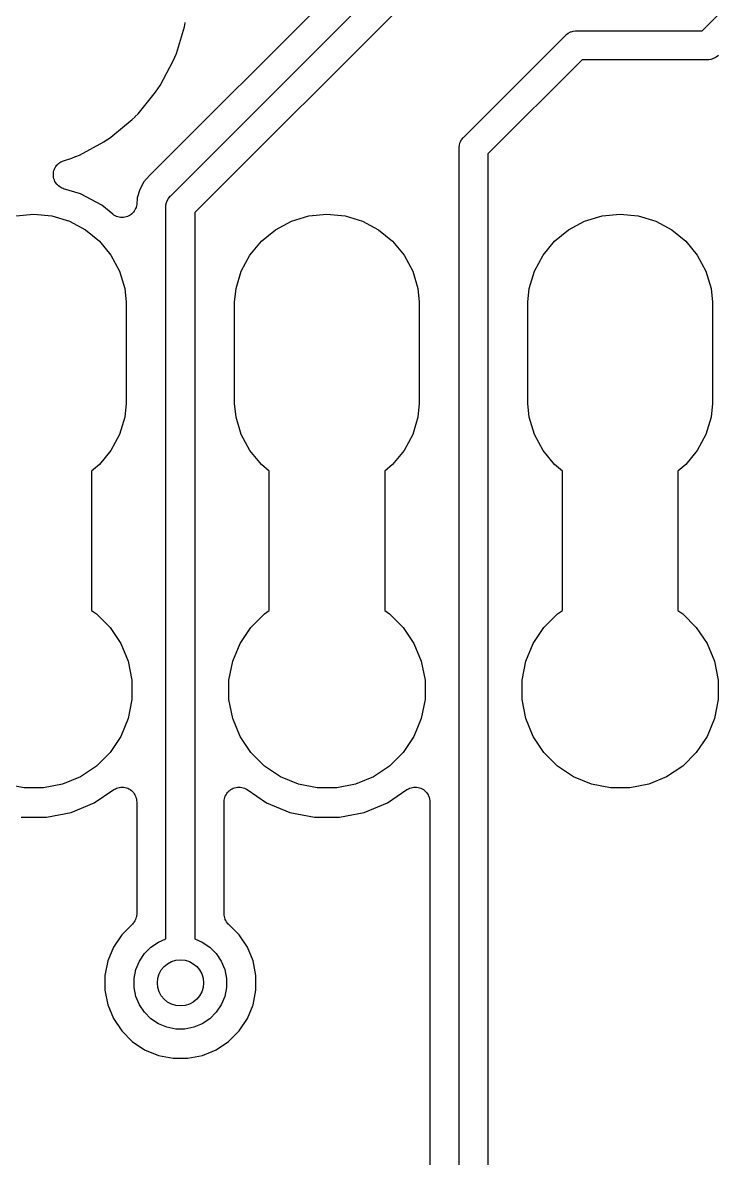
# Model space of a CAD drawing. Extents: x 94.3 to 145.3, y -143.8 to -113.4.
# Drawn here: x 105.95 to 111.98, y -131.06 to -121.22 of the extents above; entities that cross this region are included whole.
import ezdxf

# ---------------------------------------------------------------- set-up
doc = ezdxf.new("R2010")
doc.units = 0
doc.layers.add('BLACK', color=7, linetype='CONTINUOUS')

msp = doc.modelspace()

# ---------------------------------------------------------------- linework, layer by layer
at = {"layer": 'BLACK', "linetype": 'CONTINUOUS'}
for p, q in [((109.868, -119.72), (107.065, -122.523)), ((107.231, -122.716), (110.061, -119.886)), ((110.206, -120.095), (107.44, -122.861)), ((111.835, -121.287), (112.39, -120.732)), ((107.28, -121.482), (107.35, -121.252)), ((107.35, -121.252), (107.357, -121.217)), ((107.357, -121.217), (107.357, -121.216)), ((109.771, -122.208), (110.651, -121.328)), ((110.651, -121.328), (110.655, -121.323)), ((110.655, -121.323), (110.663, -121.316)), ((110.663, -121.316), (110.674, -121.308)), ((110.674, -121.308), (110.696, -121.296)), ((110.696, -121.296), (110.7, -121.295)), ((110.7, -121.295), (110.719, -121.289)), ((110.719, -121.289), (110.738, -121.287)), ((110.738, -121.287), (110.744, -121.286)), ((110.738, -121.287), (110.738, -121.287)), ((110.744, -121.286), (110.75, -121.287)), ((110.75, -121.287), (111.835, -121.287)), ((107.14, -121.76), (107.253, -121.548)), ((107.253, -121.548), (107.266, -121.515)), ((107.266, -121.515), (107.267, -121.514)), ((107.267, -121.514), (107.28, -121.482)), ((107.267, -121.514), (107.267, -121.514)), ((110.796, -121.537), (109.98, -122.353)), ((111.881, -121.537), (110.796, -121.537)), ((111.887, -121.538), (111.881, -121.537)), ((111.893, -121.537), (111.887, -121.538)), ((111.912, -121.535), (111.893, -121.537)), ((111.893, -121.537), (111.893, -121.537)), ((111.935, -121.528), (111.912, -121.535)), ((111.957, -121.516), (111.935, -121.528)), ((111.976, -121.501), (111.957, -121.516)), ((107.12, -121.789), (107.14, -121.76)), ((106.948, -122.006), (107.1, -121.82)), ((107.1, -121.82), (107.119, -121.79)), ((107.119, -121.79), (107.12, -121.789)), ((107.12, -121.789), (107.12, -121.789)), ((106.712, -122.21), (106.897, -122.056)), ((106.897, -122.056), (106.922, -122.031)), ((106.922, -122.031), (106.923, -122.03)), ((106.923, -122.03), (106.948, -122.006)), ((106.923, -122.03), (106.923, -122.03)), ((106.441, -122.364), (106.652, -122.249)), ((106.652, -122.249), (106.681, -122.23)), ((106.681, -122.23), (106.683, -122.229)), ((106.683, -122.229), (106.712, -122.21)), ((106.683, -122.229), (106.683, -122.229)), ((109.732, -122.276), (109.739, -122.253)), ((109.739, -122.253), (109.751, -122.231)), ((109.751, -122.231), (109.762, -122.217)), ((109.762, -122.217), (109.766, -122.212)), ((109.762, -122.217), (109.762, -122.217)), ((109.766, -122.212), (109.771, -122.208)), ((109.729, -122.301), (109.732, -122.276)), ((109.73, -122.307), (109.729, -122.301)), ((109.73, -134.314), (109.73, -122.307)), ((109.98, -122.353), (109.98, -134.36)), ((106.235, -122.464), (106.242, -122.454)), ((106.242, -122.454), (106.243, -122.453)), ((106.242, -122.454), (106.242, -122.454)), ((106.243, -122.453), (106.251, -122.445)), ((106.251, -122.445), (106.259, -122.437)), ((106.259, -122.437), (106.26, -122.436)), ((106.26, -122.436), (106.27, -122.429)), ((106.26, -122.436), (106.26, -122.436)), ((106.27, -122.429), (106.28, -122.423)), ((106.28, -122.423), (106.281, -122.422)), ((106.28, -122.423), (106.28, -122.423)), ((106.281, -122.422), (106.292, -122.418)), ((106.292, -122.418), (106.303, -122.413)), ((106.303, -122.413), (106.375, -122.391)), ((106.375, -122.391), (106.407, -122.377)), ((106.407, -122.377), (106.409, -122.377)), ((106.409, -122.377), (106.441, -122.364)), ((106.409, -122.377), (106.409, -122.377)), ((106.214, -122.521), (106.216, -122.509)), ((106.214, -122.522), (106.214, -122.521)), ((106.214, -122.534), (106.214, -122.522)), ((106.214, -122.522), (106.214, -122.522)), ((106.214, -122.546), (106.214, -122.534)), ((106.214, -122.547), (106.214, -122.546)), ((106.214, -122.546), (106.214, -122.546)), ((106.216, -122.558), (106.214, -122.547)), ((106.216, -122.509), (106.219, -122.498)), ((106.218, -122.57), (106.216, -122.558)), ((106.219, -122.497), (106.224, -122.486)), ((106.219, -122.498), (106.219, -122.497)), ((106.219, -122.497), (106.219, -122.497)), ((106.224, -122.486), (106.228, -122.475)), ((106.228, -122.475), (106.228, -122.474)), ((106.228, -122.474), (106.229, -122.474)), ((106.229, -122.474), (106.235, -122.464)), ((107.046, -122.54), (106.998, -122.597)), ((107.055, -122.532), (107.046, -122.54)), ((107.059, -122.528), (107.055, -122.532)), ((107.063, -122.525), (107.059, -122.528)), ((107.065, -122.523), (107.063, -122.525)), ((106.219, -122.571), (106.218, -122.57)), ((106.223, -122.582), (106.219, -122.571)), ((106.219, -122.571), (106.219, -122.571)), ((106.228, -122.593), (106.223, -122.582)), ((106.228, -122.594), (106.228, -122.593)), ((106.235, -122.604), (106.228, -122.594)), ((106.228, -122.594), (106.228, -122.594)), ((106.241, -122.614), (106.235, -122.604)), ((106.242, -122.614), (106.241, -122.614)), ((106.242, -122.615), (106.242, -122.614)), ((106.25, -122.623), (106.242, -122.615)), ((106.259, -122.632), (106.25, -122.623)), ((106.269, -122.639), (106.259, -122.632)), ((106.259, -122.632), (106.259, -122.632)), ((106.259, -122.632), (106.259, -122.632)), ((106.279, -122.646), (106.269, -122.639)), ((106.28, -122.646), (106.279, -122.646)), ((106.279, -122.646), (106.279, -122.646)), ((106.291, -122.651), (106.28, -122.646)), ((106.302, -122.655), (106.291, -122.651)), ((106.303, -122.656), (106.302, -122.655)), ((106.45, -122.701), (106.303, -122.656)), ((106.303, -122.656), (106.303, -122.656)), ((106.303, -122.656), (106.303, -122.656)), ((106.303, -122.656), (106.303, -122.656)), ((106.998, -122.597), (106.963, -122.663)), ((106.633, -122.798), (106.45, -122.701)), ((106.941, -122.735), (106.936, -122.791)), ((106.963, -122.663), (106.941, -122.735)), ((107.199, -122.761), (107.211, -122.739)), ((107.211, -122.739), (107.226, -122.72)), ((107.226, -122.72), (107.231, -122.716)), ((106.729, -122.877), (106.633, -122.798)), ((106.914, -122.85), (106.907, -122.86)), ((106.921, -122.84), (106.914, -122.85)), ((106.926, -122.828), (106.921, -122.839)), ((106.921, -122.839), (106.921, -122.84)), ((106.921, -122.84), (106.921, -122.84)), ((106.931, -122.817), (106.926, -122.828)), ((106.933, -122.805), (106.931, -122.817)), ((106.931, -122.817), (106.931, -122.817)), ((106.931, -122.817), (106.931, -122.817)), ((106.936, -122.793), (106.933, -122.805)), ((106.936, -122.791), (106.936, -122.792)), ((106.936, -122.792), (106.936, -122.792)), ((106.936, -122.792), (106.936, -122.792)), ((106.936, -122.792), (106.936, -122.793)), ((107.189, -122.809), (107.19, -122.803)), ((107.19, -122.815), (107.189, -122.809)), ((107.19, -122.803), (107.192, -122.784)), ((107.19, -122.803), (107.19, -122.803)), ((107.19, -129.159), (107.19, -122.815)), ((107.192, -122.784), (107.199, -122.761)), ((105.888, -122.891), (106.045, -122.875)), ((106.045, -122.875), (106.202, -122.891)), ((106.202, -122.891), (106.353, -122.936)), ((106.353, -122.936), (106.492, -123.011)), ((106.739, -122.884), (106.729, -122.877)), ((106.749, -122.89), (106.739, -122.884)), ((106.75, -122.891), (106.749, -122.89)), ((106.749, -122.89), (106.749, -122.89)), ((106.761, -122.895), (106.75, -122.891)), ((106.772, -122.9), (106.761, -122.895)), ((106.784, -122.903), (106.772, -122.9)), ((106.772, -122.9), (106.772, -122.9)), ((106.772, -122.9), (106.772, -122.9)), ((106.796, -122.905), (106.784, -122.903)), ((106.797, -122.905), (106.796, -122.905)), ((106.796, -122.905), (106.796, -122.905)), ((106.809, -122.905), (106.797, -122.905)), ((106.821, -122.905), (106.809, -122.905)), ((106.822, -122.905), (106.821, -122.905)), ((106.821, -122.905), (106.821, -122.905)), ((106.834, -122.903), (106.822, -122.905)), ((106.845, -122.9), (106.834, -122.903)), ((106.846, -122.9), (106.845, -122.9)), ((106.857, -122.896), (106.846, -122.9)), ((106.846, -122.9), (106.846, -122.9)), ((106.868, -122.891), (106.857, -122.896)), ((106.869, -122.891), (106.868, -122.891)), ((106.879, -122.884), (106.869, -122.891)), ((106.869, -122.891), (106.869, -122.891)), ((106.889, -122.878), (106.879, -122.884)), ((106.89, -122.877), (106.889, -122.877)), ((106.889, -122.877), (106.889, -122.878)), ((106.898, -122.869), (106.89, -122.877)), ((106.907, -122.86), (106.898, -122.869)), ((106.907, -122.86), (106.907, -122.86)), ((106.907, -122.86), (106.907, -122.86)), ((107.44, -122.861), (107.44, -129.159)), ((108.138, -123.011), (108.277, -122.936)), ((108.277, -122.936), (108.428, -122.891)), ((108.428, -122.891), (108.585, -122.875)), ((108.585, -122.875), (108.742, -122.891)), ((108.742, -122.891), (108.893, -122.936)), ((108.893, -122.936), (109.032, -123.011)), ((110.678, -123.011), (110.817, -122.936)), ((110.817, -122.936), (110.968, -122.891)), ((110.968, -122.891), (111.125, -122.875)), ((111.125, -122.875), (111.282, -122.891)), ((111.282, -122.891), (111.433, -122.936)), ((111.433, -122.936), (111.572, -123.011)), ((106.492, -123.011), (106.613, -123.111)), ((108.017, -123.111), (108.138, -123.011)), ((109.032, -123.011), (109.153, -123.111)), ((110.557, -123.111), (110.678, -123.011)), ((111.572, -123.011), (111.693, -123.111)), ((106.613, -123.111), (106.713, -123.232)), ((107.917, -123.232), (108.017, -123.111)), ((109.153, -123.111), (109.253, -123.232)), ((110.457, -123.232), (110.557, -123.111)), ((111.693, -123.111), (111.793, -123.232)), ((106.713, -123.232), (106.788, -123.371)), ((107.842, -123.371), (107.917, -123.232)), ((109.253, -123.232), (109.328, -123.371)), ((110.382, -123.371), (110.457, -123.232)), ((111.793, -123.232), (111.868, -123.371)), ((106.788, -123.371), (106.833, -123.522)), ((107.797, -123.522), (107.842, -123.371)), ((109.328, -123.371), (109.373, -123.522)), ((110.337, -123.522), (110.382, -123.371)), ((111.868, -123.371), (111.913, -123.522)), ((106.833, -123.522), (106.845, -123.64)), ((107.785, -123.64), (107.797, -123.522)), ((109.373, -123.522), (109.385, -123.64)), ((110.325, -123.64), (110.337, -123.522)), ((111.913, -123.522), (111.925, -123.64)), ((106.845, -123.64), (106.845, -124.518)), ((107.785, -124.518), (107.785, -123.64)), ((109.385, -123.64), (109.385, -124.518)), ((110.325, -124.518), (110.325, -123.64)), ((111.925, -123.64), (111.925, -124.518)), ((106.845, -124.518), (106.833, -124.636)), ((107.797, -124.636), (107.785, -124.518)), ((109.385, -124.518), (109.373, -124.636)), ((110.337, -124.636), (110.325, -124.518)), ((111.925, -124.518), (111.913, -124.636)), ((106.833, -124.636), (106.788, -124.787)), ((107.842, -124.787), (107.797, -124.636)), ((109.373, -124.636), (109.328, -124.787)), ((110.382, -124.787), (110.337, -124.636)), ((111.913, -124.636), (111.868, -124.787)), ((106.788, -124.787), (106.713, -124.926)), ((107.917, -124.926), (107.842, -124.787)), ((109.328, -124.787), (109.253, -124.926)), ((110.457, -124.926), (110.382, -124.787)), ((111.868, -124.787), (111.793, -124.926)), ((106.713, -124.926), (106.613, -125.047)), ((108.017, -125.047), (107.917, -124.926)), ((109.253, -124.926), (109.153, -125.047)), ((110.557, -125.047), (110.457, -124.926)), ((111.793, -124.926), (111.693, -125.047)), ((106.613, -125.047), (106.545, -125.104)), ((106.545, -125.104), (106.545, -126.312)), ((108.085, -125.104), (108.017, -125.047)), ((108.085, -126.312), (108.085, -125.104)), ((109.153, -125.047), (109.085, -125.104)), ((109.085, -125.104), (109.085, -126.312)), ((110.625, -125.104), (110.557, -125.047)), ((110.625, -126.312), (110.625, -125.104)), ((111.693, -125.047), (111.625, -125.104)), ((111.625, -125.104), (111.625, -126.312)), ((106.545, -126.312), (106.587, -126.34)), ((106.587, -126.34), (106.705, -126.458)), ((107.925, -126.458), (108.043, -126.34)), ((108.043, -126.34), (108.085, -126.312)), ((109.085, -126.312), (109.127, -126.34)), ((109.127, -126.34), (109.245, -126.458)), ((110.465, -126.458), (110.583, -126.34)), ((110.583, -126.34), (110.625, -126.312)), ((111.625, -126.312), (111.667, -126.34)), ((111.667, -126.34), (111.785, -126.458)), ((106.705, -126.458), (106.798, -126.597)), ((107.832, -126.597), (107.925, -126.458)), ((109.245, -126.458), (109.338, -126.597)), ((110.372, -126.597), (110.465, -126.458)), ((111.785, -126.458), (111.878, -126.597)), ((106.798, -126.597), (106.862, -126.752)), ((107.768, -126.752), (107.832, -126.597)), ((109.338, -126.597), (109.402, -126.752)), ((110.308, -126.752), (110.372, -126.597)), ((111.878, -126.597), (111.942, -126.752)), ((106.862, -126.752), (106.895, -126.916)), ((107.735, -126.916), (107.768, -126.752)), ((109.402, -126.752), (109.435, -126.916)), ((110.275, -126.916), (110.308, -126.752)), ((111.942, -126.752), (111.975, -126.916)), ((106.895, -126.916), (106.895, -127.084)), ((107.735, -127.084), (107.735, -126.916)), ((109.435, -126.916), (109.435, -127.084)), ((110.275, -127.084), (110.275, -126.916)), ((111.975, -126.916), (111.975, -127.084)), ((106.895, -127.084), (106.862, -127.248)), ((107.768, -127.248), (107.735, -127.084)), ((109.435, -127.084), (109.402, -127.248)), ((110.308, -127.248), (110.275, -127.084)), ((111.975, -127.084), (111.942, -127.248)), ((106.862, -127.248), (106.798, -127.403)), ((107.832, -127.403), (107.768, -127.248)), ((109.402, -127.248), (109.338, -127.403)), ((110.372, -127.403), (110.308, -127.248)), ((111.942, -127.248), (111.878, -127.403)), ((106.798, -127.403), (106.705, -127.542)), ((107.925, -127.542), (107.832, -127.403)), ((109.338, -127.403), (109.245, -127.542)), ((110.465, -127.542), (110.372, -127.403)), ((111.878, -127.403), (111.785, -127.542)), ((106.705, -127.542), (106.587, -127.66)), ((108.043, -127.66), (107.925, -127.542)), ((109.245, -127.542), (109.127, -127.66)), ((110.583, -127.66), (110.465, -127.542)), ((111.785, -127.542), (111.667, -127.66)), ((106.587, -127.66), (106.448, -127.753)), ((108.182, -127.753), (108.043, -127.66)), ((109.127, -127.66), (108.988, -127.753)), ((110.722, -127.753), (110.583, -127.66)), ((111.667, -127.66), (111.528, -127.753)), ((106.448, -127.753), (106.293, -127.817)), ((108.337, -127.817), (108.182, -127.753)), ((108.988, -127.753), (108.833, -127.817)), ((110.877, -127.817), (110.722, -127.753)), ((111.528, -127.753), (111.373, -127.817)), ((105.961, -127.85), (105.797, -127.817)), ((106.129, -127.85), (105.961, -127.85)), ((106.293, -127.817), (106.129, -127.85)), ((106.568, -127.978), (106.738, -127.864)), ((106.738, -127.864), (106.739, -127.864)), ((106.739, -127.864), (106.74, -127.863)), ((106.739, -127.864), (106.739, -127.864)), ((106.739, -127.864), (106.739, -127.864)), ((106.74, -127.863), (106.751, -127.858)), ((106.751, -127.858), (106.761, -127.852)), ((106.761, -127.852), (106.762, -127.852)), ((106.762, -127.852), (106.774, -127.849)), ((106.762, -127.852), (106.762, -127.852)), ((106.774, -127.849), (106.785, -127.845)), ((106.785, -127.845), (106.785, -127.845)), ((106.785, -127.845), (106.786, -127.845)), ((106.786, -127.845), (106.798, -127.844)), ((106.798, -127.844), (106.81, -127.843)), ((106.81, -127.843), (106.81, -127.843)), ((106.81, -127.843), (106.81, -127.843)), ((106.81, -127.843), (106.822, -127.844)), ((106.822, -127.844), (106.835, -127.846)), ((106.835, -127.846), (106.835, -127.846)), ((106.835, -127.846), (106.835, -127.846)), ((106.835, -127.846), (106.847, -127.849)), ((106.847, -127.849), (106.858, -127.853)), ((106.858, -127.853), (106.858, -127.853)), ((106.858, -127.853), (106.859, -127.853)), ((106.859, -127.853), (106.869, -127.859)), ((106.869, -127.859), (106.88, -127.865)), ((106.88, -127.865), (106.88, -127.865)), ((106.88, -127.865), (106.88, -127.865)), ((106.88, -127.865), (106.89, -127.873)), ((106.89, -127.873), (106.899, -127.881)), ((107.732, -127.879), (107.742, -127.872)), ((107.742, -127.872), (107.751, -127.864)), ((107.751, -127.864), (107.762, -127.858)), ((107.751, -127.864), (107.751, -127.864)), ((107.751, -127.864), (107.751, -127.864)), ((107.762, -127.858), (107.773, -127.852)), ((107.773, -127.852), (107.785, -127.849)), ((107.773, -127.852), (107.773, -127.852)), ((107.773, -127.852), (107.773, -127.852)), ((107.785, -127.849), (107.797, -127.845)), ((107.797, -127.845), (107.809, -127.844)), ((107.797, -127.845), (107.797, -127.845)), ((107.797, -127.845), (107.797, -127.845)), ((107.809, -127.844), (107.821, -127.843)), ((107.821, -127.843), (107.822, -127.843)), ((107.822, -127.843), (107.822, -127.843)), ((107.822, -127.843), (107.834, -127.844)), ((107.834, -127.844), (107.846, -127.846)), ((107.846, -127.846), (107.846, -127.846)), ((107.846, -127.846), (107.847, -127.846)), ((107.847, -127.846), (107.858, -127.849)), ((107.858, -127.849), (107.87, -127.853)), ((107.87, -127.853), (107.87, -127.853)), ((107.87, -127.853), (107.87, -127.853)), ((107.87, -127.853), (107.881, -127.859)), ((107.881, -127.859), (107.892, -127.864)), ((107.892, -127.864), (108.062, -127.978)), ((108.501, -127.85), (108.337, -127.817)), ((108.669, -127.85), (108.501, -127.85)), ((108.833, -127.817), (108.669, -127.85)), ((109.108, -127.978), (109.278, -127.864)), ((109.278, -127.864), (109.279, -127.864)), ((109.279, -127.864), (109.28, -127.863)), ((109.279, -127.864), (109.279, -127.864)), ((109.279, -127.864), (109.279, -127.864)), ((109.28, -127.863), (109.291, -127.858)), ((109.291, -127.858), (109.301, -127.852)), ((109.301, -127.852), (109.302, -127.852)), ((109.302, -127.852), (109.314, -127.849)), ((109.302, -127.852), (109.302, -127.852)), ((109.314, -127.849), (109.325, -127.845)), ((109.325, -127.845), (109.325, -127.845)), ((109.325, -127.845), (109.326, -127.845)), ((109.326, -127.845), (109.338, -127.844)), ((109.338, -127.844), (109.35, -127.843)), ((109.35, -127.843), (109.35, -127.843)), ((109.35, -127.843), (109.35, -127.843)), ((109.35, -127.843), (109.362, -127.844)), ((109.362, -127.844), (109.375, -127.846)), ((109.375, -127.846), (109.375, -127.846)), ((109.375, -127.846), (109.375, -127.846)), ((109.375, -127.846), (109.387, -127.849)), ((109.387, -127.849), (109.398, -127.853)), ((109.398, -127.853), (109.398, -127.853)), ((109.398, -127.853), (109.399, -127.853)), ((109.399, -127.853), (109.409, -127.859)), ((109.409, -127.859), (109.42, -127.865)), ((109.42, -127.865), (109.42, -127.865)), ((109.42, -127.865), (109.42, -127.865)), ((109.42, -127.865), (109.43, -127.873)), ((109.43, -127.873), (109.439, -127.881)), ((111.041, -127.85), (110.877, -127.817)), ((111.209, -127.85), (111.041, -127.85)), ((111.373, -127.817), (111.209, -127.85)), ((106.899, -127.881), (106.899, -127.881)), ((106.899, -127.881), (106.9, -127.881)), ((106.9, -127.881), (106.907, -127.89)), ((106.907, -127.89), (106.915, -127.9)), ((106.915, -127.9), (106.915, -127.9)), ((106.915, -127.9), (106.915, -127.9)), ((106.915, -127.9), (106.921, -127.911)), ((106.921, -127.911), (106.926, -127.922)), ((106.926, -127.922), (106.926, -127.922)), ((106.926, -127.922), (106.927, -127.922)), ((106.927, -127.922), (106.93, -127.934)), ((106.93, -127.934), (106.934, -127.945)), ((106.934, -127.945), (106.934, -127.946)), ((106.934, -127.946), (106.934, -127.946)), ((106.934, -127.946), (106.935, -127.958)), ((106.935, -127.958), (106.936, -127.97)), ((106.936, -127.97), (106.936, -128.942)), ((107.694, -127.968), (107.695, -127.956)), ((107.694, -127.969), (107.694, -127.968)), ((107.694, -127.97), (107.694, -127.969)), ((107.694, -127.969), (107.694, -127.969)), ((107.694, -127.969), (107.694, -127.969)), ((107.694, -128.942), (107.694, -127.97)), ((107.695, -127.956), (107.697, -127.944)), ((107.697, -127.944), (107.7, -127.932)), ((107.697, -127.944), (107.697, -127.944)), ((107.697, -127.944), (107.697, -127.944)), ((107.7, -127.932), (107.704, -127.921)), ((107.704, -127.92), (107.71, -127.909)), ((107.704, -127.921), (107.704, -127.92)), ((107.704, -127.92), (107.704, -127.92)), ((107.71, -127.909), (107.716, -127.899)), ((107.716, -127.898), (107.724, -127.889)), ((107.716, -127.899), (107.716, -127.898)), ((107.716, -127.899), (107.716, -127.899)), ((107.724, -127.889), (107.732, -127.88)), ((107.732, -127.88), (107.732, -127.879)), ((107.732, -127.879), (107.732, -127.879)), ((109.439, -127.881), (109.439, -127.881)), ((109.439, -127.881), (109.44, -127.881)), ((109.44, -127.881), (109.447, -127.89)), ((109.447, -127.89), (109.455, -127.9)), ((109.455, -127.9), (109.455, -127.9)), ((109.455, -127.9), (109.455, -127.9)), ((109.455, -127.9), (109.461, -127.911)), ((109.461, -127.911), (109.466, -127.922)), ((109.466, -127.922), (109.466, -127.922)), ((109.466, -127.922), (109.467, -127.922)), ((109.467, -127.922), (109.47, -127.934)), ((109.47, -127.934), (109.474, -127.945)), ((109.474, -127.945), (109.474, -127.946)), ((109.474, -127.946), (109.474, -127.946)), ((109.474, -127.946), (109.475, -127.958)), ((109.475, -127.958), (109.476, -127.97)), ((109.476, -127.97), (109.476, -134.156)), ((106.154, -128.104), (106.367, -128.062)), ((106.367, -128.062), (106.568, -127.978)), ((108.062, -127.978), (108.263, -128.062)), ((108.263, -128.062), (108.476, -128.104)), ((108.694, -128.104), (108.907, -128.062)), ((108.907, -128.062), (109.108, -127.978)), ((105.936, -128.104), (106.154, -128.104)), ((108.476, -128.104), (108.694, -128.104)), ((106.935, -128.955), (106.933, -128.967)), ((106.936, -128.943), (106.935, -128.955)), ((106.936, -128.942), (106.936, -128.942)), ((106.936, -128.942), (106.936, -128.942)), ((106.936, -128.942), (106.936, -128.942)), ((106.936, -128.942), (106.936, -128.943)), ((107.695, -128.953), (107.694, -128.942)), ((107.696, -128.965), (107.695, -128.953)), ((106.899, -129.031), (106.807, -129.123)), ((106.906, -129.022), (106.899, -129.031)), ((106.914, -129.013), (106.906, -129.022)), ((106.915, -129.012), (106.914, -129.013)), ((106.914, -129.013), (106.914, -129.013)), ((106.92, -129.002), (106.915, -129.012)), ((106.926, -128.992), (106.92, -129.002)), ((106.93, -128.979), (106.926, -128.99)), ((106.926, -128.99), (106.926, -128.991)), ((106.926, -128.991), (106.926, -128.992)), ((106.933, -128.968), (106.93, -128.979)), ((106.933, -128.967), (106.933, -128.967)), ((106.933, -128.967), (106.933, -128.968)), ((107.696, -128.966), (107.696, -128.965)), ((107.7, -128.977), (107.696, -128.966)), ((107.696, -128.966), (107.696, -128.966)), ((107.703, -128.989), (107.7, -128.977)), ((107.704, -128.99), (107.703, -128.989)), ((107.703, -128.989), (107.703, -128.989)), ((107.709, -129), (107.704, -128.99)), ((107.714, -129.011), (107.709, -129)), ((107.715, -129.011), (107.714, -129.011)), ((107.715, -129.012), (107.715, -129.011)), ((107.723, -129.021), (107.715, -129.012)), ((107.73, -129.03), (107.723, -129.021)), ((107.731, -129.031), (107.73, -129.03)), ((107.823, -129.123), (107.731, -129.031)), ((107.731, -129.031), (107.731, -129.031)), ((107.731, -129.031), (107.731, -129.031)), ((107.731, -129.031), (107.731, -129.031)), ((106.807, -129.123), (106.735, -129.23)), ((107.895, -129.23), (107.823, -129.123)), ((106.735, -129.23), (106.686, -129.349)), ((107.004, -129.285), (107.06, -129.229)), ((107.06, -129.229), (107.126, -129.186)), ((107.126, -129.186), (107.19, -129.159)), ((107.44, -129.159), (107.504, -129.186)), ((107.504, -129.186), (107.57, -129.229)), ((107.57, -129.229), (107.626, -129.285)), ((107.944, -129.349), (107.895, -129.23)), ((106.686, -129.349), (106.661, -129.476)), ((106.93, -129.423), (106.961, -129.351)), ((106.961, -129.351), (107.004, -129.285)), ((107.626, -129.285), (107.669, -129.351)), ((107.669, -129.351), (107.7, -129.423)), ((107.969, -129.476), (107.944, -129.349)), ((106.915, -129.501), (106.93, -129.423)), ((107.7, -129.423), (107.715, -129.501)), ((106.661, -129.476), (106.661, -129.604)), ((106.915, -129.579), (106.915, -129.501)), ((107.715, -129.501), (107.715, -129.579)), ((107.969, -129.604), (107.969, -129.476)), ((106.661, -129.604), (106.686, -129.731)), ((106.93, -129.657), (106.915, -129.579)), ((107.715, -129.579), (107.7, -129.657)), ((107.944, -129.731), (107.969, -129.604)), ((106.686, -129.731), (106.735, -129.85)), ((106.961, -129.729), (106.93, -129.657)), ((107.004, -129.795), (106.961, -129.729)), ((107.669, -129.729), (107.626, -129.795)), ((107.7, -129.657), (107.669, -129.729)), ((107.895, -129.85), (107.944, -129.731)), ((107.06, -129.851), (107.004, -129.795)), ((107.626, -129.795), (107.57, -129.851)), ((106.735, -129.85), (106.807, -129.957)), ((107.126, -129.894), (107.06, -129.851)), ((107.198, -129.925), (107.126, -129.894)), ((107.276, -129.94), (107.198, -129.925)), ((107.354, -129.94), (107.276, -129.94)), ((107.432, -129.925), (107.354, -129.94)), ((107.504, -129.894), (107.432, -129.925)), ((107.57, -129.851), (107.504, -129.894)), ((107.823, -129.957), (107.895, -129.85)), ((106.807, -129.957), (106.898, -130.048)), ((107.732, -130.048), (107.823, -129.957)), ((106.898, -130.048), (107.005, -130.12)), ((107.005, -130.12), (107.124, -130.169)), ((107.506, -130.169), (107.625, -130.12)), ((107.625, -130.12), (107.732, -130.048)), ((107.124, -130.169), (107.251, -130.194)), ((107.251, -130.194), (107.379, -130.194)), ((107.379, -130.194), (107.506, -130.169))]:
    msp.add_line(p, q, dxfattribs=at)
at = {"layer": 'BLACK'}
msp.add_circle((107.315, -129.54), 0.2, dxfattribs=at)

doc.saveas('drawing.dxf')
